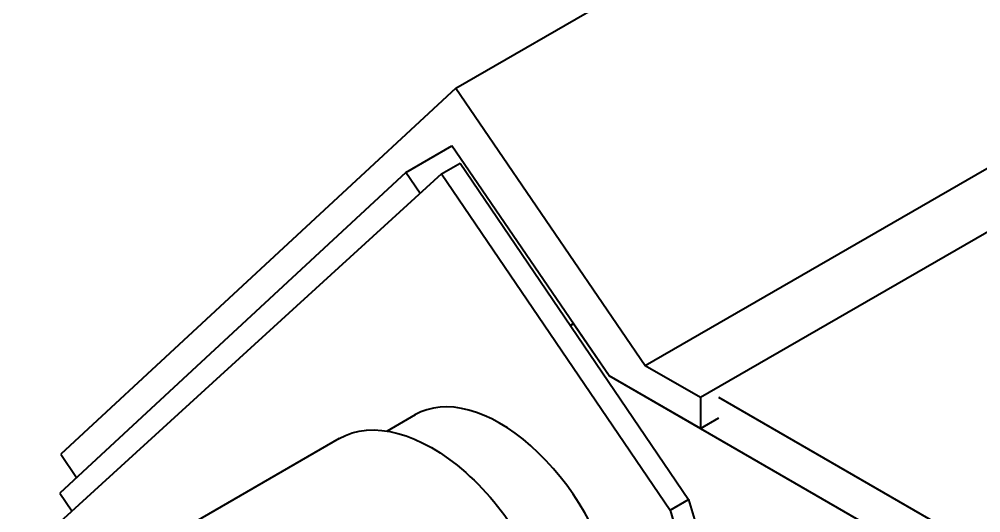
# Model space of a CAD drawing. Header units: inches. Extents: x 0 to 11, y 0 to 8.5.
# Drawn here: x 6.216 to 7.448, y 6.485 to 7.118 of the extents above; entities that cross this region are included whole.
import ezdxf

# ---------------------------------------------------------------- set-up
doc = ezdxf.new("R2010")
doc.units = ezdxf.units.IN
doc.header["$LTSCALE"] = 0.5
doc.header["$MEASUREMENT"] = 0
doc.layers.add('Visible', color=7, linetype='Continuous', lineweight=40)

msp = doc.modelspace()

# ---------------------------------------------------------------- linework, layer by layer
at = {"layer": 'Visible'}
for p, q in [((6.7753, 7.0294), (8.3545, 7.9411)), ((7.0183, 6.6737), (8.5976, 7.5854)), ((7.0891, 6.6329), (8.6683, 7.5446)), ((6.7753, 7.0294), (6.269, 6.5598)), ((6.7753, 7.0294), (7.0183, 6.6737)), ((6.7114, 6.9214), (6.7704, 6.9554)), ((6.972, 6.6603), (6.7704, 6.9554)), ((6.7573, 6.9195), (6.7809, 6.9331)), ((6.7809, 6.9331), (7.0739, 6.5017)), ((6.7573, 6.9195), (6.2158, 6.4255)), ((6.7114, 6.9214), (6.2678, 6.5099)), ((6.7299, 6.8944), (6.7114, 6.9214)), ((6.7573, 6.9195), (7.0503, 6.4881)), ((6.9221, 6.7251), (6.9261, 6.7274)), ((6.9261, 6.7274), (6.9227, 6.7243)), ((6.972, 6.6603), (6.9261, 6.7274)), ((7.0183, 6.6737), (7.0891, 6.6329)), ((7.4682, 6.3738), (6.972, 6.6603)), ((7.0891, 6.5927), (6.972, 6.6603)), ((7.0891, 6.6329), (7.0891, 6.5927)), ((7.5253, 6.3942), (7.1126, 6.6325)), ((6.7232, 6.6103), (6.6873, 6.5896)), ((7.0891, 6.5927), (7.1126, 6.6063)), ((6.6259, 6.5798), (6.394, 6.4459)), ((6.269, 6.5598), (6.2894, 6.5299)), ((6.2678, 6.5099), (6.2833, 6.4871)), ((7.0503, 6.4881), (7.0739, 6.5017)), ((7.0739, 6.5017), (7.1142, 6.3643)), ((7.0503, 6.4881), (7.0907, 6.3507))]:
    msp.add_line(p, q, dxfattribs=at)
msp.add_ellipse((6.8319, 6.4219), major_axis=(0.1088, -0.1884), ratio=0.57735, start_param=0, end_param=3.141593, dxfattribs=at)
at = {"layer": 'Visible', "extrusion": (0, 0, -1)}
msp.add_ellipse((6.7447, 6.3741), major_axis=(-0.1188, 0.2057), ratio=0.57735, start_param=0, end_param=3.141593, dxfattribs=at)

doc.saveas('drawing.dxf')
